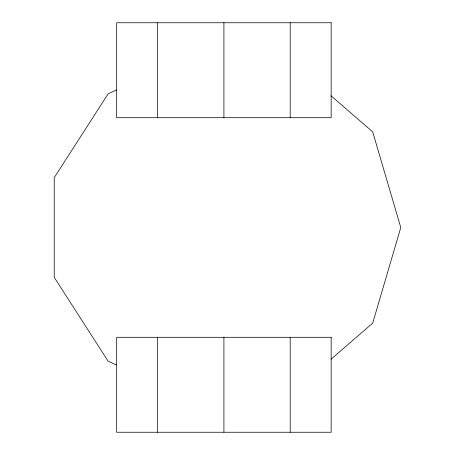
<?xml version="1.0" encoding="UTF-8"?>
<svg xmlns="http://www.w3.org/2000/svg" width="455" height="455" viewBox="0 0 455 455"><rect width="100%" height="100%" fill="white"/><g stroke="black" fill="none" stroke-linecap="round" stroke-linejoin="round"><path stroke-width="0.68" d="M331.035 359.217L372.702 323.118L400.775 227.5L372.702 131.882L331.035 95.783M116.457 90.022L108.102 93.838L54.225 177.672L54.225 277.328L108.102 361.162L116.457 364.978M290.199 22.75L290.199 117.709M290.199 337.291L290.199 432.25M223.917 22.75L223.917 117.709M223.917 337.291L223.917 432.25M157.64 22.75L157.64 117.709M157.64 337.291L157.64 432.25M331.16 22.75L116.673 22.75L116.673 117.709L331.16 117.709L331.16 22.75M331.16 337.291L116.673 337.291L116.673 432.25L331.16 432.25L331.16 337.291"/></g></svg>
